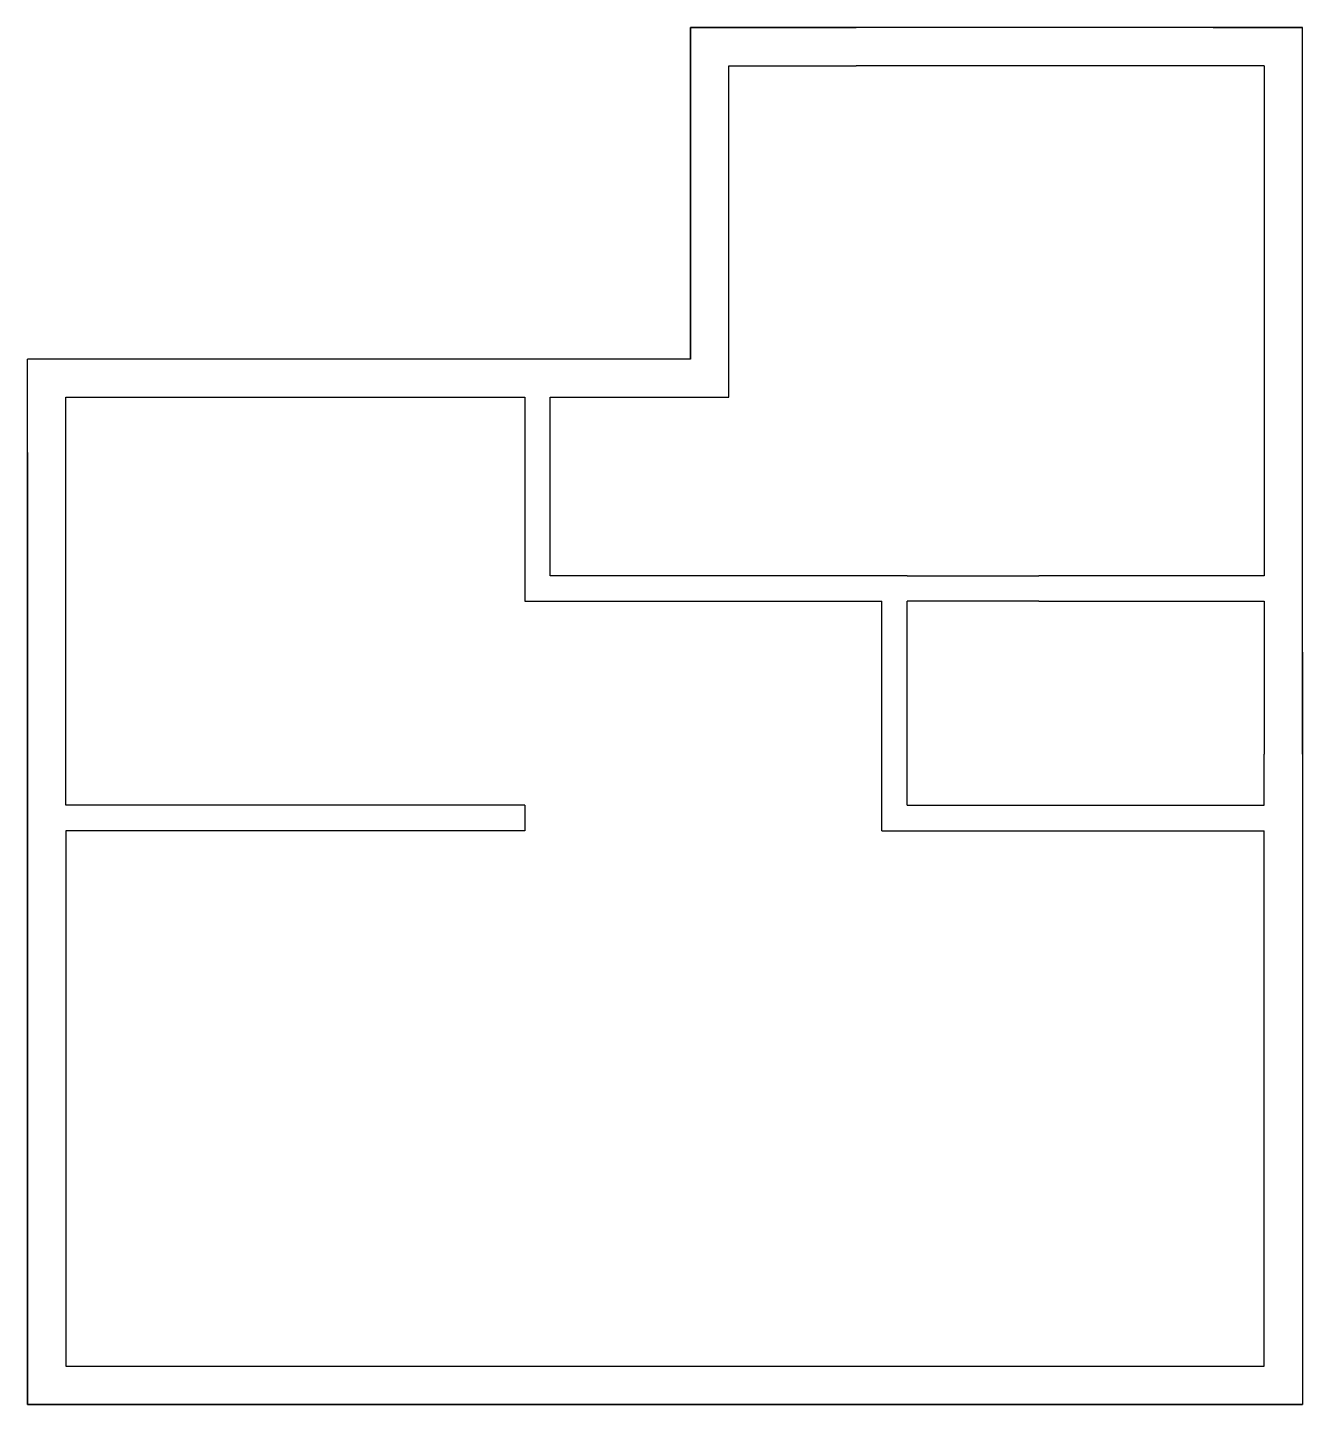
# Model space of a CAD drawing. Header units: metres. Extents: x 355 to 2786, y 250 to 799.
# Drawn here: x 355 to 655, y 475 to 799 of the extents above; entities outside this region: 2.
import ezdxf

# ---------------------------------------------------------------- set-up
doc = ezdxf.new("R2010")
doc.units = ezdxf.units.M

msp = doc.modelspace()

# ---------------------------------------------------------------- linework, layer by layer
at = {"layer": 'GRAPH-COMPONENT', "color": 2}
for p, q in [((511, 721), (511, 799)), ((511, 799), (550, 799)), ((634, 799), (550, 799)), ((634, 799), (655, 799)), ((655, 652), (655, 799)), ((511, 721), (355, 721)), ((355, 699), (355, 721)), ((355, 627), (355, 699)), ((655, 628), (655, 652)), ((355, 627), (355, 475)), ((655, 628), (655, 475)), ((355, 475), (655, 475))]:
    msp.add_line(p, q, dxfattribs=at)
at = {"layer": 'graph_lines'}
for p, q in [((550, 799), (511, 799)), ((511, 799), (511, 721)), ((634, 799), (550, 799)), ((655, 799), (634, 799)), ((655, 652), (655, 799)), ((520, 712), (520, 790)), ((520, 790), (550, 790)), ((634, 790), (550, 790)), ((646, 790), (634, 790)), ((646, 790), (646, 670)), ((355, 699), (355, 721)), ((511, 721), (355, 721)), ((364, 699), (364, 712)), ((364, 712), (472, 712)), ((472, 712), (472, 664)), ((478, 670), (478, 712)), ((478, 712), (520, 712)), ((355, 699), (355, 627)), ((364, 627), (364, 699)), ((520, 670), (478, 670)), ((556, 670), (520, 670)), ((562, 670), (556, 670)), ((562, 670), (593, 670)), ((646, 670), (593, 670)), ((472, 664), (520, 664)), ((520, 664), (556, 664)), ((556, 610), (556, 664)), ((562, 616), (562, 664)), ((593, 664), (562, 664)), ((593, 664), (646, 664)), ((646, 664), (646, 652)), ((646, 652), (646, 628)), ((655, 652), (655, 628)), ((355, 475), (355, 627)), ((364, 616), (364, 627)), ((646, 616), (646, 628)), ((655, 628), (655, 475)), ((472, 616), (364, 616)), ((472, 616), (472, 610)), ((562, 616), (646, 616)), ((472, 610), (364, 610)), ((364, 610), (364, 484)), ((556, 610), (646, 610)), ((646, 484), (646, 610)), ((364, 484), (646, 484)), ((655, 475), (355, 475))]:
    msp.add_line(p, q, dxfattribs=at)
at = {"layer": 'PP ROOM-AREA', "color": 4}
msp.add_circle((2772.08, 258.5), 0.5, dxfattribs=at)

# ---------------------------------------------------------------- texts
at = {"layer": 'PP ROOM-AREA', "insert": (2772.08, 258.5), "char_height": 3, "attachment_point": 1}
msp.add_mtext('ROAD\\P85032.0', dxfattribs=at)

doc.saveas('drawing.dxf')
